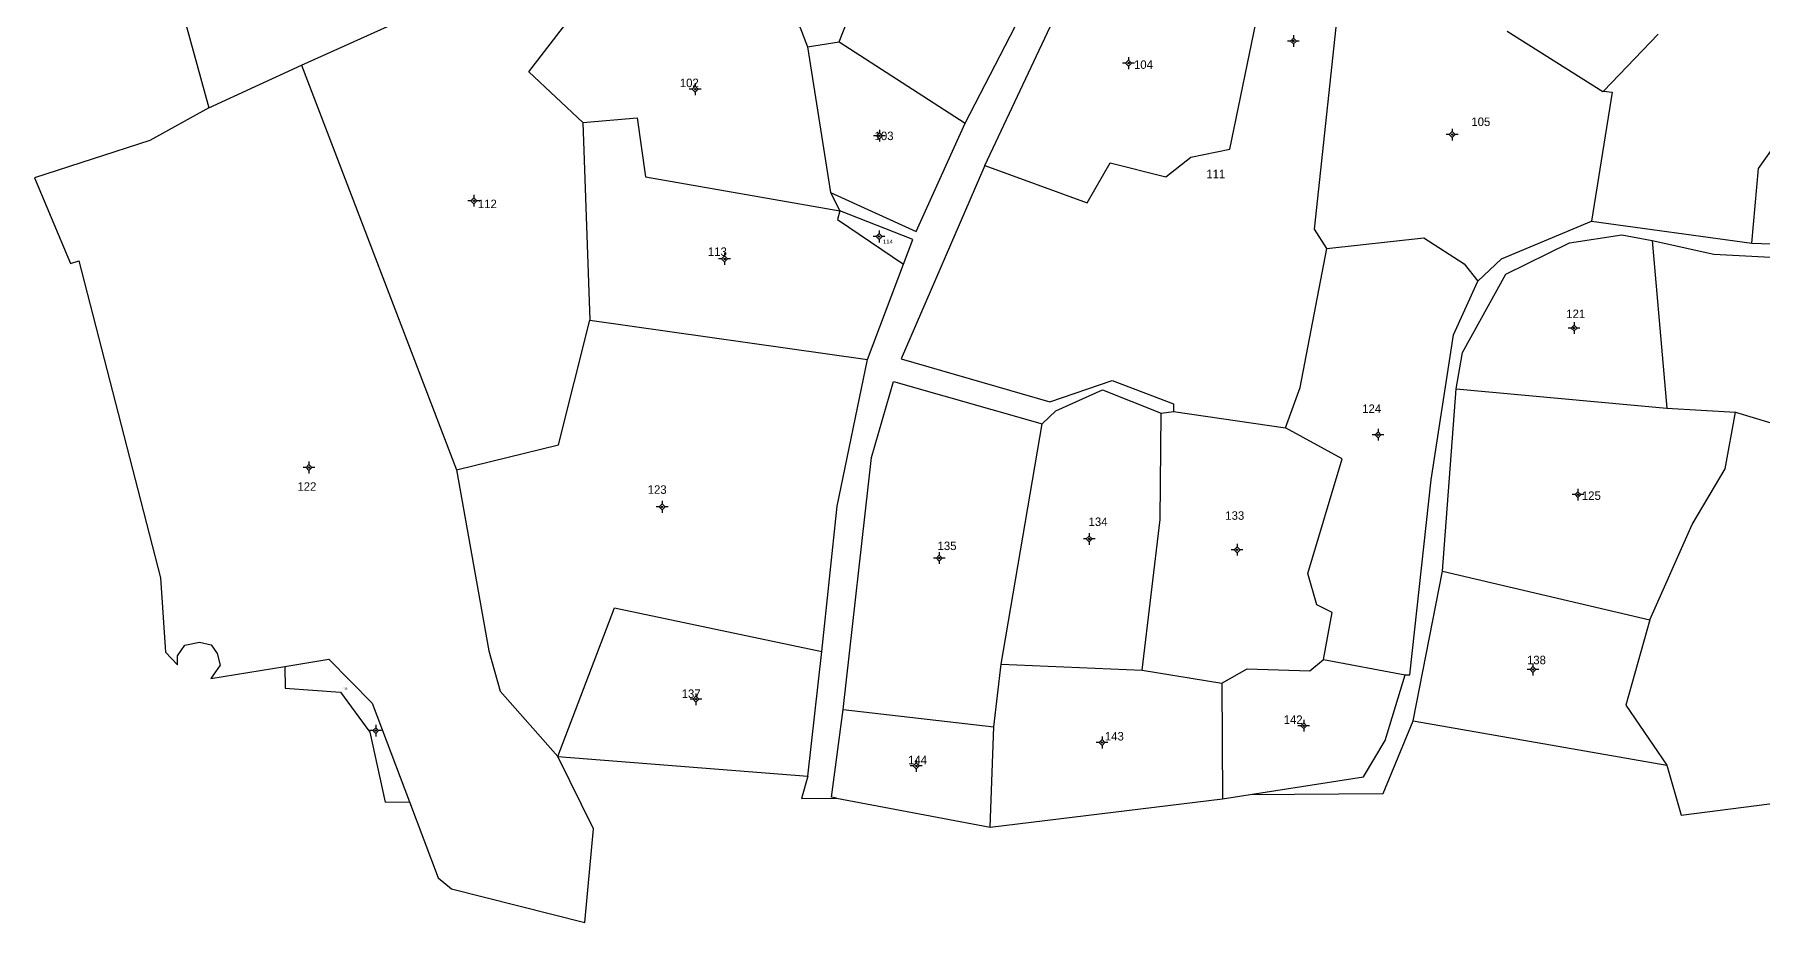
# Model space of a CAD drawing. Extents: x 550020 to 550617, y 1837961 to 1838520.
# Drawn here: x 550019.7 to 550385.9, y 1837961.3 to 1838149.5 of the extents above; entities that cross this region are included whole.
import ezdxf

# ---------------------------------------------------------------- set-up
doc = ezdxf.new("R2010")
doc.units = 0
for name, color, linetype in [('Level 10', 7, 'Continuous'), ('Level 11', 7, 'Continuous'), ('Level 15', 7, 'Continuous')]:
    doc.layers.add(name, color=color, linetype=linetype)

msp = doc.modelspace()

# ---------------------------------------------------------------- linework, layer by layer
at = {"layer": 'Level 10'}
for p, q in [((550216.89, 1838130.7), (550244.74, 1838184.48)), ((550221.07, 1838121.75), (550248.95, 1838180.93)), ((550190.2, 1838147.92), (550196.71, 1838164.78)), ((550048.36, 1838164.19), (550056.61, 1838133.93)), ((550183.5, 1838146.91), (550190.2, 1838147.92)), ((550183.5, 1838146.91), (550188.37, 1838116.04)), ((550190.2, 1838147.92), (550216.89, 1838130.7)), ((550352.17, 1838137.52), (550363.81, 1838149.6)), ((550056.61, 1838133.93), (550076.24, 1838143.01)), ((550076.24, 1838143.01), (550109.14, 1838057.22)), ((550135.88, 1838130.83), (550137.39, 1838088.96)), ((550188.37, 1838116.04), (550190.37, 1838112.15)), ((550349.65, 1838109.94), (550383.62, 1838105.29)), ((550362.52, 1838105.87), (550365.64, 1838070.28)), ((550383.62, 1838105.29), (550408.27, 1838104.37)), ((550196.18, 1838080.6), (550203.86, 1838100.84)), ((550137.39, 1838088.96), (550196.18, 1838080.6)), ((550318.06, 1838035.76), (550320.99, 1838074.42)), ((550320.99, 1838074.42), (550365.64, 1838070.28)), ((550258.45, 1838069.28), (550261.04, 1838069.6)), ((550261.04, 1838069.6), (550284.79, 1838066.12)), ((550365.64, 1838070.28), (550380.19, 1838069.44)), ((550224.52, 1838016.06), (550233.26, 1838067.01)), ((550311.83, 1838004.06), (550318.06, 1838035.76)), ((550318.06, 1838035.76), (550362.01, 1838025.43)), ((550183.53, 1837992.31), (550186.5, 1838018.77)), ((550222.98, 1838002.76), (550224.52, 1838016.06)), ((550224.52, 1838016.06), (550254.39, 1838014.78)), ((550254.39, 1838014.78), (550271.31, 1838012.03)), ((550292.87, 1838017.07), (550310.14, 1838013.81)), ((550271.31, 1838012.03), (550271.44, 1837987.52)), ((550191.08, 1838006.43), (550222.98, 1838002.76)), ((550311.83, 1838004.06), (550365.62, 1837994.63)), ((550222.2, 1837981.52), (550222.98, 1838002.76)), ((550130.55, 1837996.48), (550183.53, 1837992.31)), ((550189.61, 1837987.67), (550222.2, 1837981.52)), ((550222.2, 1837981.52), (550271.44, 1837987.52)), ((550271.44, 1837987.52), (550277.3, 1837988.44))]:
    msp.add_line(p, q, dxfattribs=at)
for points in [[(550383.62, 1838105.29), (550385.08, 1838121.09), (550401.67, 1838144.48), (550405.72, 1838146.55), (550406.69, 1838158.18), (550412.22, 1838183.33), (550412.28, 1838190.64), (550414.27, 1838207.61)], [(550076.24, 1838143.01), (550111.93, 1838159.14), (550129.9, 1838166.48), (550140.81, 1838162.89)], [(550135.88, 1838130.83), (550124.42, 1838141.6), (550140.81, 1838162.89)], [(550140.81, 1838162.89), (550181.89, 1838151.1), (550183.5, 1838146.91)], [(550293.57, 1838104.12), (550290.97, 1838108.27), (550296.6, 1838160.99)], [(550221.07, 1838121.75), (550242.8, 1838113.8), (550247.66, 1838122.31), (550259.45, 1838119.31), (550264.71, 1838123.49), (550272.99, 1838125.18), (550279.02, 1838154.32)], [(550331.8, 1838150.18), (550352.06, 1838137.45), (550352.17, 1838137.52)], [(550352.17, 1838137.52), (550354.05, 1838137.28), (550349.65, 1838109.94)], [(550056.61, 1838133.93), (550044.12, 1838127.07), (550019.68, 1838119.1), (550027.33, 1838100.94), (550029.05, 1838101.52), (550046.39, 1838034.36), (550047.45, 1838018.58), (550049.98, 1838015.89), (550049.96, 1838017.85), (550051.52, 1838020.12), (550054.61, 1838020.75), (550057.1, 1838020.17), (550058.35, 1838018.32), (550058.99, 1838015.85), (550057.01, 1838013), (550072.74, 1838015.58)], [(550135.88, 1838130.83), (550147.42, 1838131.86), (550149.18, 1838119.34), (550190.37, 1838112.15)], [(550188.37, 1838116.04), (550206.49, 1838107.72), (550216.89, 1838130.7)], [(550221.07, 1838121.75), (550203.34, 1838080.79), (550234.88, 1838071.66), (550248.08, 1838076.2), (550261.07, 1838071.21), (550261.04, 1838069.6)], [(550190.37, 1838112.15), (550189.82, 1838110.28), (550203.86, 1838100.84)], [(550203.86, 1838100.84), (550205.82, 1838106.05), (550190.37, 1838112.15)], [(550325.56, 1838097.2), (550330.58, 1838101.96), (550349.65, 1838109.94)], [(550293.57, 1838104.12), (550314.14, 1838106.39), (550322.64, 1838100.91), (550325.56, 1838097.2)], [(550320.99, 1838074.42), (550322.34, 1838082.13), (550331.52, 1838098.71), (550344.97, 1838105.35), (550356.07, 1838107.03), (550362.52, 1838105.87)], [(550362.52, 1838105.87), (550375.55, 1838102.95), (550402.47, 1838101.54), (550417.13, 1838098.41)], [(550284.79, 1838066.12), (550287.94, 1838074.67), (550293.57, 1838104.12)], [(550310.14, 1838013.81), (550311.13, 1838013.79), (550315.64, 1838055.1), (550320.41, 1838085.85), (550325.56, 1838097.2)], [(550109.14, 1838057.22), (550130.74, 1838062.56), (550137.39, 1838088.96)], [(550186.5, 1838018.77), (550189.76, 1838049.55), (550196.18, 1838080.6)], [(550191.08, 1838006.43), (550197.08, 1838059.83), (550201.74, 1838075.95), (550233.26, 1838067.01)], [(550233.26, 1838067.01), (550236.09, 1838069.78), (550246.03, 1838074.21), (550258.45, 1838069.28)], [(550254.39, 1838014.78), (550258.21, 1838046.7), (550258.45, 1838069.28)], [(550362.01, 1838025.43), (550370.96, 1838045.66), (550378, 1838057.43), (550380.19, 1838069.44)], [(550380.19, 1838069.44), (550395.15, 1838064.94), (550394.28, 1838052.66), (550410.88, 1838050.45)], [(550292.87, 1838017.07), (550294.68, 1838027), (550291.41, 1838028.63), (550289.54, 1838035.31), (550296.78, 1838059.6), (550284.79, 1838066.12)], [(550109.14, 1838057.22), (550115.93, 1838018.9), (550118.39, 1838010.36), (550130.55, 1837996.48)], [(550130.55, 1837996.48), (550142.6, 1838027.97), (550186.5, 1838018.77)], [(550362.01, 1838025.43), (550356.95, 1838007.4), (550365.62, 1837994.63)], [(550072.74, 1838015.58), (550082.05, 1838017.12), (550091.25, 1838007.81), (550099.12, 1837986.88)], [(550072.74, 1838015.58), (550072.78, 1838011.01), (550084.52, 1838010.15), (550090.77, 1838001.63), (550093.97, 1837986.84), (550099.12, 1837986.88)], [(550271.31, 1838012.03), (550276.67, 1838015.05), (550289.98, 1838014.63), (550292.87, 1838017.07)], [(550277.3, 1837988.44), (550301.34, 1837992.22), (550305.9, 1837999.92), (550310.14, 1838013.81)], [(550189.61, 1837987.67), (550188.6, 1837987.86), (550191.08, 1838006.43)], [(550277.3, 1837988.44), (550305.5, 1837988.68), (550311.83, 1838004.06)], [(550099.12, 1837986.88), (550105.19, 1837970.76), (550108.08, 1837968.43), (550136.31, 1837961.33), (550138.14, 1837981.19), (550130.55, 1837996.48)], [(550183.53, 1837992.31), (550182.19, 1837987.61), (550189.61, 1837987.67)], [(550365.62, 1837994.63), (550368.68, 1837984.06), (550413.82, 1837989.89)]]:
    msp.add_lwpolyline(points, dxfattribs=at)
at = {"layer": 'Level 11'}
for p, q in [((550285.86, 1838148.12), (550285.23, 1838148.12)), ((550286.48, 1838148.75), (550285.86, 1838148.12)), ((550285.86, 1838148.12), (550286.48, 1838147.5)), ((550286.48, 1838149.37), (550286.48, 1838148.75)), ((550287.11, 1838148.12), (550286.48, 1838148.75)), ((550286.48, 1838147.5), (550287.11, 1838148.12)), ((550286.48, 1838147.5), (550286.48, 1838146.87)), ((550287.73, 1838148.12), (550287.11, 1838148.12)), ((550250.9, 1838143.43), (550250.28, 1838143.43)), ((550251.53, 1838144.06), (550250.9, 1838143.43)), ((550250.9, 1838143.43), (550251.53, 1838142.81)), ((550251.53, 1838144.68), (550251.53, 1838144.06)), ((550252.15, 1838143.43), (550251.53, 1838144.06)), ((550251.53, 1838142.81), (550252.15, 1838143.43)), ((550251.53, 1838142.81), (550251.53, 1838142.18)), ((550252.78, 1838143.43), (550252.15, 1838143.43)), ((550159.7, 1838139.16), (550159.7, 1838138.54)), ((550159.07, 1838137.91), (550158.45, 1838137.91)), ((550159.7, 1838138.54), (550159.07, 1838137.91)), ((550159.07, 1838137.91), (550159.7, 1838137.29)), ((550160.32, 1838137.91), (550159.7, 1838138.54)), ((550159.7, 1838137.29), (550160.32, 1838137.91)), ((550159.7, 1838137.29), (550159.7, 1838136.66)), ((550160.95, 1838137.91), (550160.32, 1838137.91)), ((550198.1, 1838128.05), (550197.47, 1838128.05)), ((550198.72, 1838128.67), (550198.1, 1838128.05)), ((550198.1, 1838128.05), (550198.72, 1838127.42)), ((550198.72, 1838129.3), (550198.72, 1838128.67)), ((550199.35, 1838128.05), (550198.72, 1838128.67)), ((550198.72, 1838127.42), (550199.35, 1838128.05)), ((550199.97, 1838128.05), (550199.35, 1838128.05)), ((550319.5, 1838128.28), (550318.88, 1838128.28)), ((550320.13, 1838128.91), (550319.5, 1838128.28)), ((550319.5, 1838128.28), (550320.13, 1838127.66)), ((550320.13, 1838129.53), (550320.13, 1838128.91)), ((550320.75, 1838128.28), (550320.13, 1838128.91)), ((550320.13, 1838127.66), (550320.75, 1838128.28)), ((550321.38, 1838128.28), (550320.75, 1838128.28)), ((550198.72, 1838127.42), (550198.72, 1838126.8)), ((550320.13, 1838127.66), (550320.13, 1838127.03)), ((550112.16, 1838114.27), (550111.54, 1838114.27)), ((550112.79, 1838114.89), (550112.16, 1838114.27)), ((550112.16, 1838114.27), (550112.79, 1838113.64)), ((550112.79, 1838115.52), (550112.79, 1838114.89)), ((550113.41, 1838114.27), (550112.79, 1838114.89)), ((550112.79, 1838113.64), (550113.41, 1838114.27)), ((550112.79, 1838113.64), (550112.79, 1838113.02)), ((550114.04, 1838114.27), (550113.41, 1838114.27)), ((550198.04, 1838106.7), (550197.41, 1838106.7)), ((550198.66, 1838107.33), (550198.04, 1838106.7)), ((550198.04, 1838106.7), (550198.66, 1838106.08)), ((550198.66, 1838107.95), (550198.66, 1838107.33)), ((550199.29, 1838106.7), (550198.66, 1838107.33)), ((550198.66, 1838106.08), (550199.29, 1838106.7)), ((550198.66, 1838106.08), (550198.66, 1838105.45)), ((550199.91, 1838106.7), (550199.29, 1838106.7)), ((550165.91, 1838102.58), (550165.29, 1838101.95)), ((550165.91, 1838103.2), (550165.91, 1838102.58)), ((550166.54, 1838101.95), (550165.91, 1838102.58)), ((550165.29, 1838101.95), (550164.66, 1838101.95)), ((550165.29, 1838101.95), (550165.91, 1838101.33)), ((550165.91, 1838101.33), (550166.54, 1838101.95)), ((550165.91, 1838101.33), (550165.91, 1838100.7)), ((550167.16, 1838101.95), (550166.54, 1838101.95)), ((550345.95, 1838087.93), (550345.33, 1838087.3)), ((550345.95, 1838088.55), (550345.95, 1838087.93)), ((550346.58, 1838087.3), (550345.95, 1838087.93)), ((550345.33, 1838087.3), (550344.7, 1838087.3)), ((550345.33, 1838087.3), (550345.95, 1838086.68)), ((550345.95, 1838086.68), (550346.58, 1838087.3)), ((550345.95, 1838086.68), (550345.95, 1838086.05)), ((550347.2, 1838087.3), (550346.58, 1838087.3)), ((550304.41, 1838065.93), (550304.41, 1838065.3)), ((550303.78, 1838064.68), (550303.16, 1838064.68)), ((550304.41, 1838065.3), (550303.78, 1838064.68)), ((550303.78, 1838064.68), (550304.41, 1838064.05)), ((550305.03, 1838064.68), (550304.41, 1838065.3)), ((550304.41, 1838064.05), (550305.03, 1838064.68)), ((550304.41, 1838064.05), (550304.41, 1838063.43)), ((550305.66, 1838064.68), (550305.03, 1838064.68)), ((550077.83, 1838058.36), (550077.21, 1838057.73)), ((550077.83, 1838058.98), (550077.83, 1838058.36)), ((550078.46, 1838057.73), (550077.83, 1838058.36)), ((550077.21, 1838057.73), (550076.58, 1838057.73)), ((550077.21, 1838057.73), (550077.83, 1838057.11)), ((550077.83, 1838057.11), (550078.46, 1838057.73)), ((550077.83, 1838057.11), (550077.83, 1838056.48)), ((550079.08, 1838057.73), (550078.46, 1838057.73)), ((550346.17, 1838051.99), (550345.54, 1838051.99)), ((550346.79, 1838052.61), (550346.17, 1838051.99)), ((550346.17, 1838051.99), (550346.79, 1838051.36)), ((550346.79, 1838053.24), (550346.79, 1838052.61)), ((550347.42, 1838051.99), (550346.79, 1838052.61)), ((550346.79, 1838051.36), (550347.42, 1838051.99)), ((550346.79, 1838051.36), (550346.79, 1838050.74)), ((550348.04, 1838051.99), (550347.42, 1838051.99)), ((550152.05, 1838049.4), (550151.43, 1838049.4)), ((550152.68, 1838050.02), (550152.05, 1838049.4)), ((550152.05, 1838049.4), (550152.68, 1838048.77)), ((550152.68, 1838050.65), (550152.68, 1838050.02)), ((550153.3, 1838049.4), (550152.68, 1838050.02)), ((550152.68, 1838048.77), (550153.3, 1838049.4)), ((550152.68, 1838048.77), (550152.68, 1838048.15)), ((550153.93, 1838049.4), (550153.3, 1838049.4)), ((550243.21, 1838043.84), (550243.21, 1838043.21)), ((550242.58, 1838042.59), (550241.96, 1838042.59)), ((550243.21, 1838043.21), (550242.58, 1838042.59)), ((550242.58, 1838042.59), (550243.21, 1838041.96)), ((550243.83, 1838042.59), (550243.21, 1838043.21)), ((550243.21, 1838041.96), (550243.83, 1838042.59)), ((550243.21, 1838041.96), (550243.21, 1838041.34)), ((550244.46, 1838042.59), (550243.83, 1838042.59)), ((550273.91, 1838040.31), (550273.29, 1838040.31)), ((550274.54, 1838040.93), (550273.91, 1838040.31)), ((550273.91, 1838040.31), (550274.54, 1838039.68)), ((550274.54, 1838041.56), (550274.54, 1838040.93)), ((550275.16, 1838040.31), (550274.54, 1838040.93)), ((550274.54, 1838039.68), (550275.16, 1838040.31)), ((550275.79, 1838040.31), (550275.16, 1838040.31)), ((550210.8, 1838038.55), (550210.17, 1838038.55)), ((550211.42, 1838039.17), (550210.8, 1838038.55)), ((550210.8, 1838038.55), (550211.42, 1838037.92)), ((550211.42, 1838039.8), (550211.42, 1838039.17)), ((550212.05, 1838038.55), (550211.42, 1838039.17)), ((550211.42, 1838037.92), (550212.05, 1838038.55)), ((550211.42, 1838037.92), (550211.42, 1838037.3)), ((550212.67, 1838038.55), (550212.05, 1838038.55)), ((550274.54, 1838039.68), (550274.54, 1838039.06)), ((550336.62, 1838014.94), (550335.99, 1838014.94)), ((550337.24, 1838015.57), (550336.62, 1838014.94)), ((550336.62, 1838014.94), (550337.24, 1838014.32)), ((550337.24, 1838016.19), (550337.24, 1838015.57)), ((550337.87, 1838014.94), (550337.24, 1838015.57)), ((550337.24, 1838014.32), (550337.87, 1838014.94)), ((550337.24, 1838014.32), (550337.24, 1838013.69)), ((550338.49, 1838014.94), (550337.87, 1838014.94)), ((550159.23, 1838008.62), (550158.6, 1838008.62)), ((550159.85, 1838009.25), (550159.23, 1838008.62)), ((550159.23, 1838008.62), (550159.85, 1838008)), ((550159.85, 1838009.87), (550159.85, 1838009.25)), ((550160.48, 1838008.62), (550159.85, 1838009.25)), ((550159.85, 1838008), (550160.48, 1838008.62)), ((550159.85, 1838008), (550159.85, 1838007.37)), ((550161.1, 1838008.62), (550160.48, 1838008.62)), ((550091.98, 1838003.23), (550091.98, 1838002.6)), ((550288.65, 1838003.65), (550288.02, 1838003.02)), ((550288.65, 1838004.27), (550288.65, 1838003.65)), ((550289.27, 1838003.02), (550288.65, 1838003.65)), ((550091.35, 1838001.98), (550090.73, 1838001.98)), ((550091.98, 1838002.6), (550091.35, 1838001.98)), ((550091.35, 1838001.98), (550091.98, 1838001.35)), ((550092.6, 1838001.98), (550091.98, 1838002.6)), ((550091.98, 1838001.35), (550092.6, 1838001.98)), ((550091.98, 1838001.35), (550091.98, 1838000.73)), ((550093.23, 1838001.98), (550092.6, 1838001.98)), ((550245.92, 1838000.09), (550245.29, 1837999.47)), ((550245.92, 1838000.72), (550245.92, 1838000.09)), ((550246.54, 1837999.47), (550245.92, 1838000.09)), ((550288.02, 1838003.02), (550287.4, 1838003.02)), ((550288.02, 1838003.02), (550288.65, 1838002.4)), ((550288.65, 1838002.4), (550289.27, 1838003.02)), ((550288.65, 1838002.4), (550288.65, 1838001.77)), ((550289.9, 1838003.02), (550289.27, 1838003.02)), ((550245.29, 1837999.47), (550244.67, 1837999.47)), ((550245.29, 1837999.47), (550245.92, 1837998.84)), ((550245.92, 1837998.84), (550246.54, 1837999.47)), ((550245.92, 1837998.84), (550245.92, 1837998.22)), ((550247.17, 1837999.47), (550246.54, 1837999.47)), ((550205.91, 1837994.5), (550205.28, 1837994.5)), ((550206.53, 1837995.12), (550205.91, 1837994.5)), ((550205.91, 1837994.5), (550206.53, 1837993.87)), ((550206.53, 1837995.75), (550206.53, 1837995.12)), ((550207.16, 1837994.5), (550206.53, 1837995.12)), ((550206.53, 1837993.87), (550207.16, 1837994.5)), ((550206.53, 1837993.87), (550206.53, 1837993.25)), ((550207.78, 1837994.5), (550207.16, 1837994.5))]:
    msp.add_line(p, q, dxfattribs=at)
for centre in [(550286.48, 1838148.12), (550251.53, 1838143.43), (550159.7, 1838137.91), (550198.72, 1838128.05), (550320.13, 1838128.28), (550112.79, 1838114.27), (550198.66, 1838106.7), (550165.91, 1838101.95), (550345.95, 1838087.3), (550304.41, 1838064.68), (550077.83, 1838057.73), (550346.79, 1838051.99), (550152.68, 1838049.4), (550243.21, 1838042.59), (550274.54, 1838040.31), (550211.42, 1838038.55), (550337.24, 1838014.94), (550159.85, 1838008.62), (550091.98, 1838001.98), (550245.92, 1837999.47), (550288.65, 1838003.02), (550206.53, 1837994.5)]:
    msp.add_circle(centre, 0.15, dxfattribs=at)

# ---------------------------------------------------------------- texts
at = {"layer": 'Level 15'}
for s, height, p in [('104', 1.8, (550252.69, 1838142.22)), ('102', 1.8, (550156.43, 1838138.34)), ('105', 1.8, (550324.19, 1838130.1)), ('103', 1.8, (550197.71, 1838127.12)), ('111', 1.8, (550268.02, 1838119.04)), ('112', 1.8, (550113.63, 1838112.7)), ('114', 0.9, (550199.5, 1838105.15)), ('113', 1.8, (550162.39, 1838102.58)), ('121', 1.8, (550344.31, 1838089.4)), ('124', 1.8, (550301.06, 1838069.3)), ('122', 1.8, (550075.39, 1838052.8)), ('123', 1.8, (550149.62, 1838052.16)), ('125', 1.8, (550347.61, 1838050.87)), ('134', 1.8, (550243.07, 1838045.34)), ('133', 1.8, (550272.04, 1838046.66)), ('135', 1.8, (550211.06, 1838040.24)), ('138', 1.8, (550335.98, 1838016.04)), ('136', 0.45, (550084.94, 1838010.64)), ('137', 1.8, (550156.83, 1838008.9)), ('142', 1.8, (550284.41, 1838003.4)), ('143', 1.8, (550246.52, 1837999.89)), ('144', 1.8, (550204.8, 1837994.85))]:
    msp.add_text(s, height=height, dxfattribs=at).set_placement(p)

doc.saveas('drawing.dxf')
